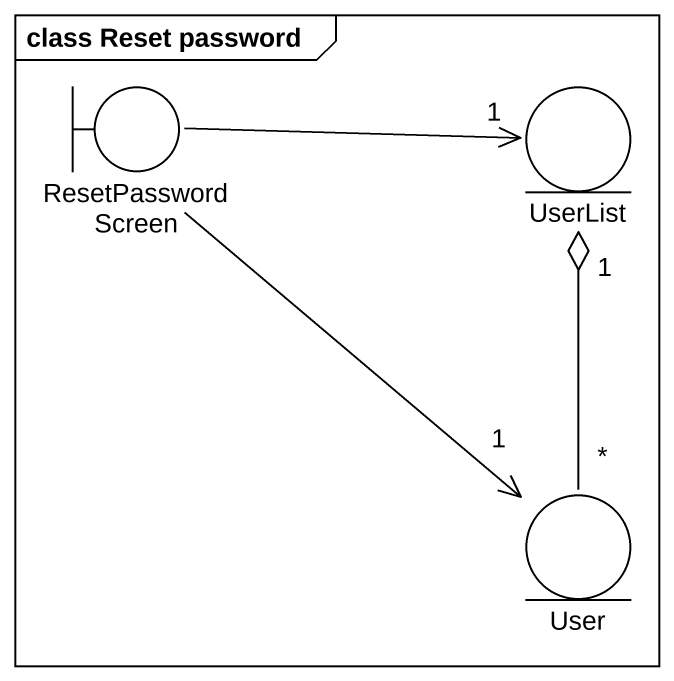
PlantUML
@startuml
mainframe class Reset password
boundary ResetPasswordScreen
entity UserList
entity User
ResetPasswordScreen -right-> "1" UserList
ResetPasswordScreen --> "1" User
User "*" -up-o "1" UserList
@enduml
